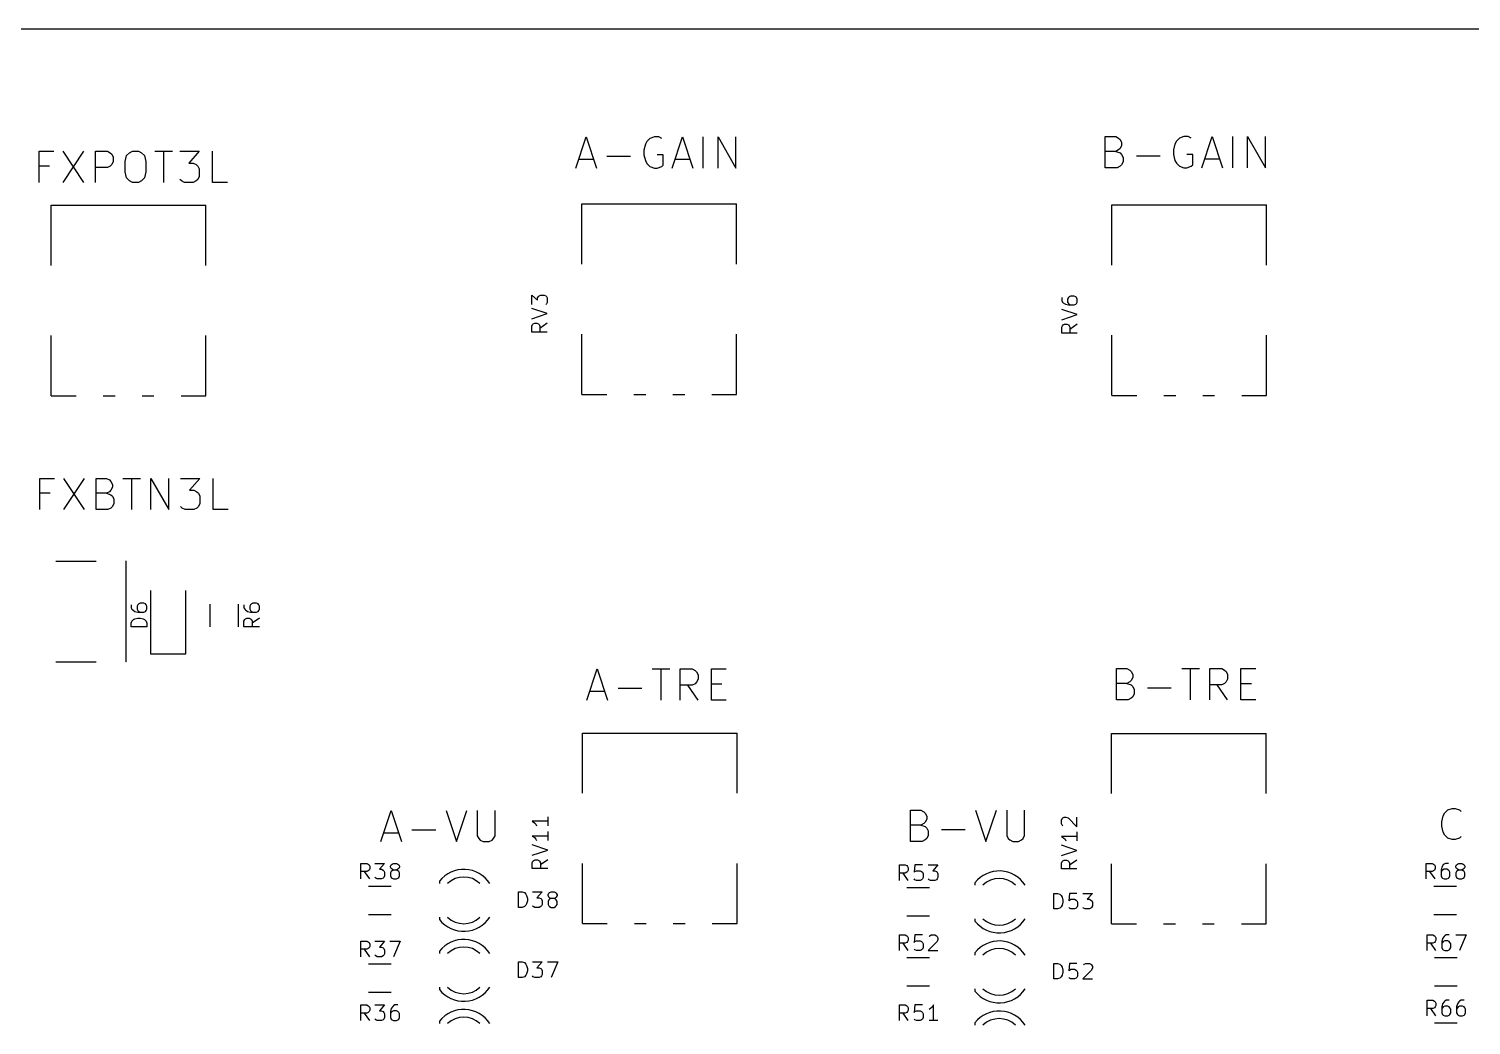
# Model space of a CAD drawing. Extents: x 119 to 479, y -311 to -46.
# Drawn here: x 208.5 to 301.1, y -115 to -51 of the extents above; entities that cross this region are included whole.
import ezdxf

# ---------------------------------------------------------------- set-up
doc = ezdxf.new("R2010")
doc.units = 0
doc.layers.add('BLACK', color=7, linetype='CONTINUOUS')

msp = doc.modelspace()

# ---------------------------------------------------------------- linework, layer by layer
at = {"layer": 'BLACK', "linetype": 'CONTINUOUS'}
for p, q in [((119, -51), (479, -51)), ((243.594, -59.9448), (244.261, -57.9448)), ((244.261, -57.9448), (244.928, -59.9448)), ((248.166, -58.2305), (248.07, -58.421)), ((248.356, -58.04), (248.166, -58.2305)), ((248.642, -57.9448), (248.356, -58.04)), ((248.928, -57.9448), (248.642, -57.9448)), ((249.118, -58.04), (248.928, -57.9448)), ((249.785, -59.9448), (250.451, -57.9448)), ((250.451, -57.9448), (251.118, -59.9448)), ((251.785, -59.9448), (251.785, -57.9448)), ((252.737, -59.9448), (252.737, -57.9448)), ((252.737, -57.9448), (253.88, -59.9448)), ((253.88, -59.9448), (253.88, -57.9448)), ((277.617, -59.9288), (277.617, -57.9288)), ((277.617, -57.9288), (278.284, -57.9288)), ((278.284, -57.9288), (278.474, -58.024)), ((278.474, -58.024), (278.57, -58.1192)), ((278.57, -58.1192), (278.665, -58.3097)), ((278.665, -58.3097), (278.665, -58.5002)), ((282.189, -58.2145), (282.093, -58.4049)), ((282.379, -58.024), (282.189, -58.2145)), ((282.665, -57.9288), (282.379, -58.024)), ((282.95, -57.9288), (282.665, -57.9288)), ((283.141, -58.024), (282.95, -57.9288)), ((283.808, -59.9288), (284.474, -57.9288)), ((284.474, -57.9288), (285.141, -59.9288)), ((285.808, -59.9288), (285.808, -57.9288)), ((286.76, -59.9288), (286.76, -57.9288)), ((286.76, -57.9288), (287.903, -59.9288)), ((287.903, -59.9288), (287.903, -57.9288)), ((209.115, -60.8648), (209.115, -58.8648)), ((209.115, -58.8648), (210.068, -58.8648)), ((210.639, -58.8648), (211.972, -60.8648)), ((211.972, -58.8648), (210.639, -60.8648)), ((212.734, -60.8648), (212.734, -58.8648)), ((212.734, -58.8648), (213.496, -58.8648)), ((213.496, -58.8648), (213.687, -58.96)), ((213.687, -58.96), (213.782, -59.0552)), ((213.782, -59.0552), (213.877, -59.2457)), ((213.877, -59.2457), (213.877, -59.5314)), ((214.639, -59.5314), (214.734, -59.1505)), ((214.734, -59.1505), (214.925, -58.96)), ((214.925, -58.96), (215.115, -58.8648)), ((215.115, -58.8648), (215.496, -58.8648)), ((215.496, -58.8648), (215.687, -58.96)), ((215.687, -58.96), (215.877, -59.1505)), ((215.877, -59.1505), (215.972, -59.5314)), ((216.544, -58.8648), (217.687, -58.8648)), ((217.115, -60.8648), (217.115, -58.8648)), ((218.163, -58.8648), (219.401, -58.8648)), ((219.401, -58.8648), (218.734, -59.6267)), ((220.258, -60.8648), (220.258, -58.8648)), ((245.594, -59.1829), (247.118, -59.1829)), ((248.07, -58.421), (247.975, -58.8019)), ((247.975, -58.8019), (247.975, -59.0876)), ((247.975, -59.0876), (248.07, -59.4686)), ((249.213, -59.0876), (248.832, -59.0876)), ((249.213, -59.7543), (249.213, -59.0876)), ((278.284, -58.8811), (277.617, -58.8811)), ((278.474, -58.7859), (278.284, -58.8811)), ((278.284, -58.8811), (278.57, -58.9764)), ((278.57, -58.6907), (278.474, -58.7859)), ((278.665, -58.5002), (278.57, -58.6907)), ((278.57, -58.9764), (278.665, -59.0716)), ((278.665, -59.0716), (278.76, -59.2621)), ((278.76, -59.2621), (278.76, -59.5478)), ((279.617, -59.1668), (281.141, -59.1668)), ((282.093, -58.4049), (281.998, -58.7859)), ((281.998, -58.7859), (281.998, -59.0716)), ((281.998, -59.0716), (282.093, -59.4526)), ((283.236, -59.0716), (282.855, -59.0716)), ((283.236, -59.7383), (283.236, -59.0716)), ((209.782, -59.8171), (209.115, -59.8171)), ((213.496, -59.9124), (212.734, -59.9124)), ((213.687, -59.8171), (213.496, -59.9124)), ((213.782, -59.7219), (213.687, -59.8171)), ((213.877, -59.5314), (213.782, -59.7219)), ((214.639, -60.1981), (214.639, -59.5314)), ((214.734, -60.579), (214.639, -60.1981)), ((215.972, -60.1981), (215.877, -60.579)), ((215.972, -59.5314), (215.972, -60.1981)), ((218.734, -59.6267), (219.02, -59.6267)), ((219.02, -59.6267), (219.21, -59.7219)), ((219.21, -59.7219), (219.306, -59.8171)), ((219.306, -59.8171), (219.401, -60.0076)), ((219.401, -60.0076), (219.401, -60.4838)), ((243.785, -59.3733), (244.737, -59.3733)), ((248.07, -59.4686), (248.166, -59.659)), ((248.166, -59.659), (248.356, -59.8495)), ((248.356, -59.8495), (248.642, -59.9448)), ((248.642, -59.9448), (248.832, -59.9448)), ((248.832, -59.9448), (249.118, -59.8495)), ((249.118, -59.8495), (249.213, -59.7543)), ((249.975, -59.3733), (250.928, -59.3733)), ((278.379, -59.9288), (277.617, -59.9288)), ((278.57, -59.8335), (278.379, -59.9288)), ((278.665, -59.7383), (278.57, -59.8335)), ((278.76, -59.5478), (278.665, -59.7383)), ((282.093, -59.4526), (282.189, -59.643)), ((282.189, -59.643), (282.379, -59.8335)), ((282.379, -59.8335), (282.665, -59.9288)), ((282.665, -59.9288), (282.855, -59.9288)), ((282.855, -59.9288), (283.141, -59.8335)), ((283.141, -59.8335), (283.236, -59.7383)), ((283.998, -59.3573), (284.95, -59.3573)), ((214.925, -60.7695), (214.734, -60.579)), ((215.115, -60.8648), (214.925, -60.7695)), ((215.496, -60.8648), (215.115, -60.8648)), ((215.687, -60.7695), (215.496, -60.8648)), ((215.877, -60.579), (215.687, -60.7695)), ((218.258, -60.7695), (218.163, -60.6743)), ((218.449, -60.8648), (218.258, -60.7695)), ((219.02, -60.8648), (218.449, -60.8648)), ((219.21, -60.7695), (219.02, -60.8648)), ((219.306, -60.6743), (219.21, -60.7695)), ((219.401, -60.4838), (219.306, -60.6743)), ((221.21, -60.8648), (220.258, -60.8648)), ((209.89, -66.205), (209.89, -62.34)), ((209.89, -62.34), (219.83, -62.34)), ((219.83, -66.205), (219.83, -62.34)), ((243.99, -62.25), (253.93, -62.25)), ((243.99, -66.115), (243.99, -62.25)), ((253.93, -66.115), (253.93, -62.25)), ((278.04, -66.185), (278.04, -62.32)), ((278.04, -62.32), (287.98, -62.32)), ((287.98, -66.185), (287.98, -62.32)), ((240.762, -68.7248), (240.762, -68.1057)), ((240.762, -68.1057), (241.143, -68.439)), ((241.143, -68.2962), (241.191, -68.201)), ((241.143, -68.439), (241.143, -68.2962)), ((241.191, -68.201), (241.239, -68.1533)), ((241.239, -68.1533), (241.334, -68.1057)), ((241.334, -68.1057), (241.572, -68.1057)), ((241.572, -68.1057), (241.667, -68.1533)), ((241.667, -68.1533), (241.715, -68.201)), ((241.715, -68.201), (241.762, -68.2962)), ((241.762, -68.2962), (241.762, -68.5819)), ((274.812, -68.271), (274.812, -68.4614)), ((274.812, -68.4614), (274.86, -68.5567)), ((274.86, -68.5567), (274.908, -68.6043)), ((275.241, -68.271), (275.193, -68.3662)), ((275.193, -68.3662), (275.193, -68.5567)), ((275.193, -68.5567), (275.241, -68.6519)), ((275.289, -68.2233), (275.241, -68.271)), ((275.384, -68.1757), (275.289, -68.2233)), ((275.622, -68.1757), (275.384, -68.1757)), ((275.717, -68.2233), (275.622, -68.1757)), ((275.765, -68.271), (275.717, -68.2233)), ((275.812, -68.3662), (275.765, -68.271)), ((275.765, -68.6519), (275.812, -68.5567)), ((275.812, -68.5567), (275.812, -68.3662)), ((241.762, -69.2962), (240.762, -68.9629)), ((240.762, -69.6295), (241.762, -69.2962)), ((241.715, -68.6771), (241.667, -68.7248)), ((241.762, -68.5819), (241.715, -68.6771)), ((275.812, -69.3662), (274.812, -69.0329)), ((274.812, -69.6995), (275.812, -69.3662)), ((274.908, -68.6043), (275.05, -68.6995)), ((275.05, -68.6995), (275.241, -68.7471)), ((275.241, -68.6519), (275.289, -68.6995)), ((275.241, -68.7471), (275.622, -68.7471)), ((275.289, -68.6995), (275.384, -68.7471)), ((275.622, -68.7471), (275.717, -68.6995)), ((275.717, -68.6995), (275.765, -68.6519)), ((240.762, -70.1057), (240.81, -70.0105)), ((240.762, -70.4867), (240.762, -70.1057)), ((240.81, -70.0105), (240.858, -69.9629)), ((240.858, -69.9629), (240.953, -69.9152)), ((240.953, -69.9152), (241.096, -69.9152)), ((241.096, -69.9152), (241.191, -69.9629)), ((241.191, -69.9629), (241.239, -70.0105)), ((241.239, -70.0105), (241.286, -70.1057)), ((241.762, -69.9152), (241.286, -70.2486)), ((241.286, -70.1057), (241.286, -70.4867)), ((274.812, -70.1757), (274.86, -70.0805)), ((274.812, -70.5567), (274.812, -70.1757)), ((274.86, -70.0805), (274.908, -70.0329)), ((274.908, -70.0329), (275.003, -69.9852)), ((275.003, -69.9852), (275.146, -69.9852)), ((275.146, -69.9852), (275.241, -70.0329)), ((275.241, -70.0329), (275.289, -70.0805)), ((275.289, -70.0805), (275.336, -70.1757)), ((275.812, -69.9852), (275.336, -70.3186)), ((275.336, -70.1757), (275.336, -70.5567)), ((209.89, -74.58), (209.89, -70.715)), ((219.83, -74.58), (219.83, -70.715)), ((241.762, -70.4867), (240.762, -70.4867)), ((243.99, -74.49), (243.99, -70.625)), ((253.93, -74.49), (253.93, -70.625)), ((275.812, -70.5567), (274.812, -70.5567)), ((278.04, -74.56), (278.04, -70.695)), ((287.98, -74.56), (287.98, -70.695)), ((209.89, -74.58), (211.489, -74.58)), ((213.231, -74.58), (213.99, -74.58)), ((215.731, -74.58), (216.49, -74.58)), ((218.23, -74.58), (219.83, -74.58)), ((243.99, -74.49), (245.589, -74.49)), ((247.331, -74.49), (248.09, -74.49)), ((249.831, -74.49), (250.59, -74.49)), ((252.33, -74.49), (253.93, -74.49)), ((278.04, -74.56), (279.639, -74.56)), ((281.381, -74.56), (282.14, -74.56)), ((283.881, -74.56), (284.64, -74.56)), ((286.38, -74.56), (287.98, -74.56)), ((209.155, -81.8948), (209.155, -79.8948)), ((209.155, -79.8948), (210.108, -79.8948)), ((210.679, -79.8948), (212.012, -81.8948)), ((212.012, -79.8948), (210.679, -81.8948)), ((212.774, -81.8948), (212.774, -79.8948)), ((212.774, -79.8948), (213.441, -79.8948)), ((213.441, -79.8948), (213.631, -79.99)), ((213.631, -79.99), (213.727, -80.0852)), ((213.727, -80.0852), (213.822, -80.2757)), ((213.822, -80.4662), (213.727, -80.6567)), ((213.822, -80.2757), (213.822, -80.4662)), ((214.489, -79.8948), (215.631, -79.8948)), ((215.06, -81.8948), (215.06, -79.8948)), ((216.298, -81.8948), (216.298, -79.8948)), ((216.298, -79.8948), (217.441, -81.8948)), ((217.441, -81.8948), (217.441, -79.8948)), ((218.203, -79.8948), (219.441, -79.8948)), ((219.441, -79.8948), (218.774, -80.6567)), ((220.298, -81.8948), (220.298, -79.8948)), ((209.822, -80.8471), (209.155, -80.8471)), ((213.441, -80.8471), (212.774, -80.8471)), ((213.631, -80.7519), (213.441, -80.8471)), ((213.441, -80.8471), (213.727, -80.9424)), ((213.727, -80.6567), (213.631, -80.7519)), ((213.727, -80.9424), (213.822, -81.0376)), ((213.822, -81.0376), (213.917, -81.2281)), ((213.917, -81.5138), (213.822, -81.7043)), ((213.917, -81.2281), (213.917, -81.5138)), ((218.774, -80.6567), (219.06, -80.6567)), ((219.06, -80.6567), (219.25, -80.7519)), ((219.25, -80.7519), (219.346, -80.8471)), ((219.346, -80.8471), (219.441, -81.0376)), ((219.441, -81.5138), (219.346, -81.7043)), ((219.441, -81.0376), (219.441, -81.5138)), ((213.536, -81.8948), (212.774, -81.8948)), ((213.727, -81.7995), (213.536, -81.8948)), ((213.822, -81.7043), (213.727, -81.7995)), ((218.298, -81.7995), (218.203, -81.7043)), ((218.489, -81.8948), (218.298, -81.7995)), ((219.06, -81.8948), (218.489, -81.8948)), ((219.25, -81.7995), (219.06, -81.8948)), ((219.346, -81.7043), (219.25, -81.7995)), ((221.25, -81.8948), (220.298, -81.8948)), ((210.18, -85.22), (212.78, -85.22)), ((214.71, -85.22), (214.68, -85.22)), ((214.71, -91.68), (214.71, -85.22)), ((216.265, -87.1), (216.265, -91.16)), ((218.535, -91.16), (218.535, -87.1)), ((215.032, -88.0095), (215.032, -88.2)), ((215.461, -88.0095), (215.413, -88.1048)), ((215.509, -87.9619), (215.461, -88.0095)), ((215.604, -87.9143), (215.509, -87.9619)), ((215.842, -87.9143), (215.604, -87.9143)), ((215.937, -87.9619), (215.842, -87.9143)), ((215.985, -88.0095), (215.937, -87.9619)), ((216.032, -88.1048), (215.985, -88.0095)), ((220.09, -87.9729), (220.09, -89.4271)), ((221.91, -87.9729), (221.91, -89.4271)), ((222.272, -88.0095), (222.272, -88.2)), ((222.701, -88.0095), (222.653, -88.1048)), ((222.749, -87.9619), (222.701, -88.0095)), ((222.844, -87.9143), (222.749, -87.9619)), ((223.082, -87.9143), (222.844, -87.9143)), ((223.177, -87.9619), (223.082, -87.9143)), ((223.225, -88.0095), (223.177, -87.9619)), ((223.272, -88.1048), (223.225, -88.0095)), ((215.032, -88.2), (215.08, -88.2952)), ((215.08, -88.2952), (215.128, -88.3429)), ((215.08, -89.0571), (215.175, -88.9619)), ((215.128, -88.3429), (215.27, -88.4381)), ((215.175, -88.9619), (215.27, -88.9143)), ((215.27, -88.4381), (215.461, -88.4857)), ((215.27, -88.9143), (215.461, -88.8667)), ((215.413, -88.1048), (215.413, -88.2952)), ((215.413, -88.2952), (215.461, -88.3905)), ((215.461, -88.3905), (215.509, -88.4381)), ((215.461, -88.4857), (215.842, -88.4857)), ((215.461, -88.8667), (215.604, -88.8667)), ((215.509, -88.4381), (215.604, -88.4857)), ((215.604, -88.8667), (215.794, -88.9143)), ((215.794, -88.9143), (215.89, -88.9619)), ((215.842, -88.4857), (215.937, -88.4381)), ((215.89, -88.9619), (215.985, -89.0571)), ((215.937, -88.4381), (215.985, -88.3905)), ((215.985, -88.3905), (216.032, -88.2952)), ((216.032, -88.2952), (216.032, -88.1048)), ((222.272, -88.2), (222.32, -88.2952)), ((222.272, -89.0571), (222.32, -88.9619)), ((222.32, -88.2952), (222.368, -88.3429)), ((222.32, -88.9619), (222.368, -88.9143)), ((222.368, -88.3429), (222.51, -88.4381)), ((222.368, -88.9143), (222.463, -88.8667)), ((222.463, -88.8667), (222.606, -88.8667)), ((222.51, -88.4381), (222.701, -88.4857)), ((222.606, -88.8667), (222.701, -88.9143)), ((222.653, -88.1048), (222.653, -88.2952)), ((222.653, -88.2952), (222.701, -88.3905)), ((222.701, -88.3905), (222.749, -88.4381)), ((222.701, -88.4857), (223.082, -88.4857)), ((222.701, -88.9143), (222.749, -88.9619)), ((222.749, -88.4381), (222.844, -88.4857)), ((222.749, -88.9619), (222.796, -89.0571)), ((223.272, -88.8667), (222.796, -89.2)), ((223.082, -88.4857), (223.177, -88.4381)), ((223.177, -88.4381), (223.225, -88.3905)), ((223.225, -88.3905), (223.272, -88.2952)), ((223.272, -88.2952), (223.272, -88.1048)), ((215.032, -89.2), (215.08, -89.0571)), ((215.032, -89.4381), (215.032, -89.2)), ((216.032, -89.4381), (215.032, -89.4381)), ((215.985, -89.0571), (216.032, -89.2)), ((216.032, -89.2), (216.032, -89.4381)), ((222.272, -89.4381), (222.272, -89.0571)), ((223.272, -89.4381), (222.272, -89.4381)), ((222.796, -89.0571), (222.796, -89.4381)), ((210.18, -91.68), (212.78, -91.68)), ((214.71, -91.68), (214.68, -91.68)), ((216.265, -91.16), (218.535, -91.16)), ((244.309, -94.1348), (244.975, -92.1348)), ((244.975, -92.1348), (245.642, -94.1348)), ((248.499, -92.1348), (249.642, -92.1348)), ((249.07, -94.1348), (249.07, -92.1348)), ((250.309, -94.1348), (250.309, -92.1348)), ((250.309, -92.1348), (251.07, -92.1348)), ((251.07, -92.1348), (251.261, -92.23)), ((251.261, -92.23), (251.356, -92.3252)), ((251.356, -92.3252), (251.451, -92.5157)), ((251.451, -92.5157), (251.451, -92.8014)), ((252.309, -94.1348), (252.309, -92.1348)), ((252.309, -92.1348), (253.261, -92.1348)), ((278.331, -94.1188), (278.331, -92.1188)), ((278.331, -92.1188), (278.998, -92.1188)), ((278.998, -92.1188), (279.189, -92.214)), ((279.189, -92.214), (279.284, -92.3092)), ((279.284, -92.3092), (279.379, -92.4997)), ((279.379, -92.4997), (279.379, -92.6902)), ((282.522, -92.1188), (283.665, -92.1188)), ((283.093, -94.1188), (283.093, -92.1188)), ((284.331, -94.1188), (284.331, -92.1188)), ((284.331, -92.1188), (285.093, -92.1188)), ((285.093, -92.1188), (285.284, -92.214)), ((285.284, -92.214), (285.379, -92.3092)), ((285.379, -92.3092), (285.474, -92.4997)), ((285.474, -92.4997), (285.474, -92.7854)), ((286.331, -94.1188), (286.331, -92.1188)), ((286.331, -92.1188), (287.284, -92.1188)), ((244.499, -93.5633), (245.451, -93.5633)), ((246.309, -93.3729), (247.832, -93.3729)), ((251.07, -93.1824), (250.309, -93.1824)), ((251.451, -94.1348), (250.785, -93.1824)), ((251.261, -93.0871), (251.07, -93.1824)), ((251.356, -92.9919), (251.261, -93.0871)), ((251.451, -92.8014), (251.356, -92.9919)), ((252.309, -93.0871), (252.975, -93.0871)), ((278.998, -93.0711), (278.331, -93.0711)), ((279.189, -92.9759), (278.998, -93.0711)), ((278.998, -93.0711), (279.284, -93.1664)), ((279.284, -92.8807), (279.189, -92.9759)), ((279.379, -92.6902), (279.284, -92.8807)), ((279.284, -93.1664), (279.379, -93.2616)), ((279.379, -93.2616), (279.474, -93.4521)), ((279.474, -93.4521), (279.474, -93.7378)), ((280.331, -93.3568), (281.855, -93.3568)), ((285.093, -93.1664), (284.331, -93.1664)), ((285.474, -94.1188), (284.808, -93.1664)), ((285.284, -93.0711), (285.093, -93.1664)), ((285.379, -92.9759), (285.284, -93.0711)), ((285.474, -92.7854), (285.379, -92.9759)), ((286.331, -93.0711), (286.998, -93.0711)), ((253.261, -94.1348), (252.309, -94.1348)), ((279.093, -94.1188), (278.331, -94.1188)), ((279.284, -94.0235), (279.093, -94.1188)), ((279.379, -93.9283), (279.284, -94.0235)), ((279.474, -93.7378), (279.379, -93.9283)), ((287.284, -94.1188), (286.331, -94.1188)), ((244.02, -96.26), (253.96, -96.26)), ((244.02, -100.125), (244.02, -96.26)), ((253.96, -100.125), (253.96, -96.26)), ((278.02, -96.28), (287.96, -96.28)), ((278.02, -100.145), (278.02, -96.28)), ((287.96, -100.145), (287.96, -96.28)), ((231.07, -103.235), (231.737, -101.235)), ((231.737, -101.235), (232.404, -103.235)), ((235.261, -101.235), (235.928, -103.235)), ((235.928, -103.235), (236.594, -101.235)), ((237.261, -101.235), (237.261, -102.854)), ((238.404, -102.854), (238.404, -101.235)), ((241.792, -101.925), (240.792, -101.925)), ((240.792, -101.925), (240.935, -102.02)), ((241.792, -101.64), (241.792, -102.211)), ((265.093, -103.219), (265.093, -101.219)), ((265.093, -101.219), (265.76, -101.219)), ((265.76, -101.219), (265.95, -101.314)), ((265.95, -101.314), (266.046, -101.409)), ((266.046, -101.409), (266.141, -101.6)), ((266.141, -101.79), (266.046, -101.981)), ((266.141, -101.6), (266.141, -101.79)), ((269.284, -101.219), (269.95, -103.219)), ((269.95, -103.219), (270.617, -101.219)), ((271.284, -101.219), (271.284, -102.838)), ((272.427, -102.838), (272.427, -101.219)), ((274.792, -101.85), (274.84, -101.755)), ((274.792, -102.088), (274.792, -101.85)), ((274.84, -101.755), (274.888, -101.707)), ((274.888, -101.707), (274.983, -101.66)), ((274.983, -101.66), (275.078, -101.66)), ((275.078, -101.66), (275.221, -101.707)), ((275.221, -101.707), (275.792, -102.279)), ((275.792, -102.279), (275.792, -101.66)), ((299.238, -101.962), (299.333, -101.581)), ((299.333, -101.581), (299.429, -101.39)), ((299.429, -101.39), (299.619, -101.2)), ((299.619, -101.2), (299.905, -101.105)), ((299.905, -101.105), (300.095, -101.105)), ((300.095, -101.105), (300.381, -101.2)), ((300.381, -101.2), (300.476, -101.295)), ((231.261, -102.663), (232.213, -102.663)), ((233.07, -102.473), (234.594, -102.473)), ((237.261, -102.854), (237.356, -103.044)), ((238.309, -103.044), (238.404, -102.854)), ((240.935, -102.02), (241.03, -102.116)), ((241.03, -102.116), (241.078, -102.211)), ((241.792, -102.592), (241.792, -103.163)), ((265.76, -102.171), (265.093, -102.171)), ((265.95, -102.076), (265.76, -102.171)), ((265.76, -102.171), (266.046, -102.266)), ((266.046, -101.981), (265.95, -102.076)), ((266.046, -102.266), (266.141, -102.362)), ((266.141, -102.362), (266.236, -102.552)), ((266.236, -102.838), (266.141, -103.028)), ((266.236, -102.552), (266.236, -102.838)), ((267.093, -102.457), (268.617, -102.457)), ((271.284, -102.838), (271.379, -103.028)), ((272.331, -103.028), (272.427, -102.838)), ((274.84, -102.183), (274.792, -102.088)), ((274.888, -102.231), (274.84, -102.183)), ((275.792, -102.612), (275.792, -103.183)), ((299.238, -102.248), (299.238, -101.962)), ((299.333, -102.629), (299.238, -102.248)), ((299.429, -102.819), (299.333, -102.629)), ((299.619, -103.01), (299.429, -102.819)), ((237.356, -103.044), (237.451, -103.14)), ((237.451, -103.14), (237.642, -103.235)), ((237.642, -103.235), (238.023, -103.235)), ((238.023, -103.235), (238.213, -103.14)), ((238.213, -103.14), (238.309, -103.044)), ((241.792, -102.878), (240.792, -102.878)), ((240.792, -102.878), (240.935, -102.973)), ((241.792, -103.782), (240.792, -103.449)), ((240.792, -104.116), (241.792, -103.782)), ((240.935, -102.973), (241.03, -103.068)), ((241.03, -103.068), (241.078, -103.163)), ((265.855, -103.219), (265.093, -103.219)), ((266.046, -103.124), (265.855, -103.219)), ((266.141, -103.028), (266.046, -103.124)), ((271.379, -103.028), (271.474, -103.124)), ((271.474, -103.124), (271.665, -103.219)), ((271.665, -103.219), (272.046, -103.219)), ((272.046, -103.219), (272.236, -103.124)), ((272.236, -103.124), (272.331, -103.028)), ((275.792, -102.898), (274.792, -102.898)), ((274.792, -102.898), (274.935, -102.993)), ((275.792, -103.802), (274.792, -103.469)), ((274.935, -102.993), (275.03, -103.088)), ((275.03, -103.088), (275.078, -103.183)), ((299.905, -103.105), (299.619, -103.01)), ((300.095, -103.105), (299.905, -103.105)), ((300.381, -103.01), (300.095, -103.105)), ((300.476, -102.914), (300.381, -103.01)), ((229.786, -105.632), (229.786, -104.632)), ((229.786, -104.632), (230.167, -104.632)), ((230.167, -104.632), (230.262, -104.68)), ((230.262, -104.68), (230.31, -104.728)), ((230.69, -104.632), (231.31, -104.632)), ((231.31, -104.632), (230.976, -105.013)), ((231.738, -104.728), (231.786, -104.68)), ((231.786, -104.68), (231.881, -104.632)), ((231.881, -104.632), (232.071, -104.632)), ((232.071, -104.632), (232.167, -104.68)), ((232.167, -104.68), (232.214, -104.728)), ((240.792, -104.592), (240.84, -104.497)), ((240.792, -104.973), (240.792, -104.592)), ((240.84, -104.497), (240.888, -104.449)), ((240.888, -104.449), (240.983, -104.401)), ((240.983, -104.401), (241.126, -104.401)), ((241.126, -104.401), (241.221, -104.449)), ((241.221, -104.449), (241.269, -104.497)), ((241.269, -104.497), (241.316, -104.592)), ((241.792, -104.401), (241.316, -104.735)), ((241.316, -104.592), (241.316, -104.973)), ((244.02, -108.5), (244.02, -104.635)), ((253.96, -108.5), (253.96, -104.635)), ((274.792, -104.136), (275.792, -103.802)), ((274.792, -104.612), (274.84, -104.517)), ((274.792, -104.993), (274.792, -104.612)), ((274.84, -104.517), (274.888, -104.469)), ((274.888, -104.469), (274.983, -104.421)), ((274.983, -104.421), (275.126, -104.421)), ((275.126, -104.421), (275.221, -104.469)), ((275.221, -104.469), (275.269, -104.517)), ((275.269, -104.517), (275.316, -104.612)), ((275.792, -104.421), (275.316, -104.755)), ((275.316, -104.612), (275.316, -104.993)), ((278.02, -108.52), (278.02, -104.655)), ((287.96, -108.52), (287.96, -104.655)), ((298.236, -105.632), (298.236, -104.632)), ((298.236, -104.632), (298.617, -104.632)), ((298.617, -104.632), (298.712, -104.68)), ((298.712, -104.68), (298.76, -104.728)), ((299.379, -104.68), (299.331, -104.728)), ((299.474, -104.632), (299.379, -104.68)), ((299.664, -104.632), (299.474, -104.632)), ((300.188, -104.728), (300.236, -104.68)), ((300.236, -104.68), (300.331, -104.632)), ((300.331, -104.632), (300.521, -104.632)), ((300.521, -104.632), (300.617, -104.68)), ((300.617, -104.68), (300.664, -104.728)), ((230.167, -105.156), (229.786, -105.156)), ((230.357, -105.632), (230.024, -105.156)), ((230.262, -105.109), (230.167, -105.156)), ((230.31, -105.061), (230.262, -105.109)), ((230.31, -104.728), (230.357, -104.823)), ((230.357, -104.966), (230.31, -105.061)), ((230.357, -104.823), (230.357, -104.966)), ((230.738, -105.585), (230.69, -105.537)), ((230.833, -105.632), (230.738, -105.585)), ((231.119, -105.632), (230.833, -105.632)), ((230.976, -105.013), (231.119, -105.013)), ((231.119, -105.013), (231.214, -105.061)), ((231.214, -105.585), (231.119, -105.632)), ((231.214, -105.061), (231.262, -105.109)), ((231.262, -105.537), (231.214, -105.585)), ((231.262, -105.109), (231.31, -105.204)), ((231.31, -105.442), (231.262, -105.537)), ((231.31, -105.204), (231.31, -105.442)), ((231.69, -104.823), (231.738, -104.728)), ((231.69, -104.87), (231.69, -104.823)), ((231.738, -104.966), (231.69, -104.87)), ((231.738, -105.156), (231.69, -105.251)), ((231.69, -105.251), (231.69, -105.442)), ((231.69, -105.442), (231.738, -105.537)), ((231.786, -105.013), (231.738, -104.966)), ((231.786, -105.109), (231.738, -105.156)), ((231.738, -105.537), (231.786, -105.585)), ((231.881, -105.061), (231.786, -105.013)), ((231.881, -105.061), (231.786, -105.109)), ((231.786, -105.585), (231.881, -105.632)), ((232.071, -105.061), (231.881, -105.061)), ((231.881, -105.632), (232.071, -105.632)), ((232.167, -105.013), (232.071, -105.061)), ((232.167, -105.109), (232.071, -105.061)), ((232.071, -105.632), (232.167, -105.585)), ((232.214, -104.966), (232.167, -105.013)), ((232.214, -105.156), (232.167, -105.109)), ((232.167, -105.585), (232.214, -105.537)), ((232.214, -104.728), (232.262, -104.823)), ((232.262, -104.87), (232.214, -104.966)), ((232.262, -105.251), (232.214, -105.156)), ((232.214, -105.537), (232.262, -105.442)), ((232.262, -104.823), (232.262, -104.87)), ((232.262, -105.442), (232.262, -105.251)), ((241.792, -104.973), (240.792, -104.973)), ((264.386, -105.732), (264.386, -104.732)), ((264.386, -104.732), (264.767, -104.732)), ((264.767, -105.256), (264.386, -105.256)), ((264.957, -105.732), (264.624, -105.256)), ((264.767, -104.732), (264.862, -104.78)), ((264.862, -105.209), (264.767, -105.256)), ((264.862, -104.78), (264.91, -104.828)), ((264.91, -105.161), (264.862, -105.209)), ((264.91, -104.828), (264.957, -104.923)), ((264.957, -105.066), (264.91, -105.161)), ((264.957, -104.923), (264.957, -105.066)), ((265.386, -104.732), (265.338, -105.209)), ((265.338, -105.209), (265.386, -105.161)), ((265.386, -105.685), (265.338, -105.637)), ((265.862, -104.732), (265.386, -104.732)), ((265.386, -105.161), (265.481, -105.113)), ((265.481, -105.113), (265.719, -105.113)), ((265.719, -105.113), (265.814, -105.161)), ((265.814, -105.161), (265.862, -105.209)), ((265.862, -105.637), (265.814, -105.685)), ((265.862, -105.209), (265.91, -105.304)), ((265.91, -105.542), (265.862, -105.637)), ((265.91, -105.304), (265.91, -105.542)), ((266.243, -104.732), (266.862, -104.732)), ((266.29, -105.685), (266.243, -105.637)), ((266.862, -104.732), (266.529, -105.113)), ((266.529, -105.113), (266.671, -105.113)), ((266.671, -105.113), (266.767, -105.161)), ((266.767, -105.161), (266.814, -105.209)), ((266.814, -105.637), (266.767, -105.685)), ((266.814, -105.209), (266.862, -105.304)), ((266.862, -105.542), (266.814, -105.637)), ((266.862, -105.304), (266.862, -105.542)), ((275.792, -104.993), (274.792, -104.993)), ((298.617, -105.156), (298.236, -105.156)), ((298.807, -105.632), (298.474, -105.156)), ((298.712, -105.109), (298.617, -105.156)), ((298.76, -105.061), (298.712, -105.109)), ((298.76, -104.728), (298.807, -104.823)), ((298.807, -104.966), (298.76, -105.061)), ((298.807, -104.823), (298.807, -104.966)), ((299.236, -104.87), (299.188, -105.061)), ((299.188, -105.061), (299.188, -105.442)), ((299.236, -105.109), (299.188, -105.204)), ((299.188, -105.442), (299.236, -105.537)), ((299.331, -104.728), (299.236, -104.87)), ((299.283, -105.061), (299.236, -105.109)), ((299.236, -105.537), (299.283, -105.585)), ((299.379, -105.013), (299.283, -105.061)), ((299.283, -105.585), (299.379, -105.632)), ((299.569, -105.013), (299.379, -105.013)), ((299.379, -105.632), (299.569, -105.632)), ((299.664, -105.061), (299.569, -105.013)), ((299.569, -105.632), (299.664, -105.585)), ((299.712, -105.109), (299.664, -105.061)), ((299.664, -105.585), (299.712, -105.537)), ((299.76, -105.204), (299.712, -105.109)), ((299.712, -105.537), (299.76, -105.442)), ((299.76, -105.442), (299.76, -105.204)), ((300.14, -104.823), (300.188, -104.728)), ((300.14, -104.87), (300.14, -104.823)), ((300.188, -104.966), (300.14, -104.87)), ((300.188, -105.156), (300.14, -105.251)), ((300.14, -105.251), (300.14, -105.442)), ((300.14, -105.442), (300.188, -105.537)), ((300.236, -105.013), (300.188, -104.966)), ((300.236, -105.109), (300.188, -105.156)), ((300.188, -105.537), (300.236, -105.585)), ((300.331, -105.061), (300.236, -105.013)), ((300.331, -105.061), (300.236, -105.109)), ((300.236, -105.585), (300.331, -105.632)), ((300.521, -105.061), (300.331, -105.061)), ((300.331, -105.632), (300.521, -105.632)), ((300.617, -105.013), (300.521, -105.061)), ((300.617, -105.109), (300.521, -105.061)), ((300.521, -105.632), (300.617, -105.585)), ((300.664, -104.966), (300.617, -105.013)), ((300.664, -105.156), (300.617, -105.109)), ((300.617, -105.585), (300.664, -105.537)), ((300.664, -104.728), (300.712, -104.823)), ((300.712, -104.87), (300.664, -104.966)), ((300.712, -105.251), (300.664, -105.156)), ((300.664, -105.537), (300.712, -105.442)), ((300.712, -104.823), (300.712, -104.87)), ((300.712, -105.442), (300.712, -105.251)), ((230.273, -106.09), (231.727, -106.09)), ((234.835, -105.774), (234.835, -105.93)), ((239.911, -107.462), (239.911, -106.462)), ((239.911, -106.462), (240.149, -106.462)), ((240.149, -106.462), (240.292, -106.51)), ((240.292, -106.51), (240.387, -106.605)), ((240.815, -106.462), (241.435, -106.462)), ((241.435, -106.462), (241.101, -106.843)), ((241.815, -106.653), (241.863, -106.558)), ((241.863, -106.558), (241.911, -106.51)), ((241.911, -106.51), (242.006, -106.462)), ((242.006, -106.462), (242.196, -106.462)), ((242.196, -106.462), (242.292, -106.51)), ((242.292, -106.51), (242.339, -106.558)), ((242.339, -106.558), (242.387, -106.653)), ((264.873, -106.19), (266.327, -106.19)), ((265.481, -105.732), (265.386, -105.685)), ((265.719, -105.732), (265.481, -105.732)), ((265.814, -105.685), (265.719, -105.732)), ((266.386, -105.732), (266.29, -105.685)), ((266.671, -105.732), (266.386, -105.732)), ((266.767, -105.685), (266.671, -105.732)), ((269.235, -105.874), (269.235, -106.03)), ((274.311, -107.562), (274.311, -106.562)), ((274.311, -106.562), (274.549, -106.562)), ((274.549, -106.562), (274.692, -106.61)), ((275.311, -106.562), (275.263, -107.039)), ((275.787, -106.562), (275.311, -106.562)), ((276.168, -106.562), (276.787, -106.562)), ((276.787, -106.562), (276.454, -106.943)), ((298.723, -106.09), (300.177, -106.09)), ((240.149, -107.462), (239.911, -107.462)), ((240.292, -107.415), (240.149, -107.462)), ((240.387, -107.32), (240.292, -107.415)), ((240.387, -106.605), (240.435, -106.7)), ((240.435, -107.224), (240.387, -107.32)), ((240.435, -106.7), (240.482, -106.891)), ((240.482, -107.034), (240.435, -107.224)), ((240.482, -106.891), (240.482, -107.034)), ((240.863, -107.415), (240.815, -107.367)), ((240.958, -107.462), (240.863, -107.415)), ((241.244, -107.462), (240.958, -107.462)), ((241.101, -106.843), (241.244, -106.843)), ((241.244, -106.843), (241.339, -106.891)), ((241.339, -107.415), (241.244, -107.462)), ((241.339, -106.891), (241.387, -106.939)), ((241.387, -107.367), (241.339, -107.415)), ((241.387, -106.939), (241.435, -107.034)), ((241.435, -107.272), (241.387, -107.367)), ((241.435, -107.034), (241.435, -107.272)), ((241.815, -106.7), (241.815, -106.653)), ((241.863, -106.796), (241.815, -106.7)), ((241.863, -106.986), (241.815, -107.081)), ((241.815, -107.081), (241.815, -107.272)), ((241.815, -107.272), (241.863, -107.367)), ((241.911, -106.843), (241.863, -106.796)), ((241.911, -106.939), (241.863, -106.986)), ((241.863, -107.367), (241.911, -107.415)), ((242.006, -106.891), (241.911, -106.843)), ((242.006, -106.891), (241.911, -106.939)), ((241.911, -107.415), (242.006, -107.462)), ((242.196, -106.891), (242.006, -106.891)), ((242.006, -107.462), (242.196, -107.462)), ((242.292, -106.843), (242.196, -106.891)), ((242.292, -106.939), (242.196, -106.891)), ((242.196, -107.462), (242.292, -107.415)), ((242.339, -106.796), (242.292, -106.843)), ((242.339, -106.986), (242.292, -106.939)), ((242.292, -107.415), (242.339, -107.367)), ((242.387, -106.7), (242.339, -106.796)), ((242.387, -107.081), (242.339, -106.986)), ((242.339, -107.367), (242.387, -107.272)), ((242.387, -106.653), (242.387, -106.7)), ((242.387, -107.272), (242.387, -107.081)), ((274.692, -106.61), (274.787, -106.705)), ((274.787, -107.42), (274.692, -107.515)), ((274.787, -106.705), (274.835, -106.8)), ((274.835, -107.324), (274.787, -107.42)), ((274.835, -106.8), (274.882, -106.991)), ((274.882, -107.134), (274.835, -107.324)), ((274.882, -106.991), (274.882, -107.134)), ((275.263, -107.039), (275.311, -106.991)), ((275.311, -107.515), (275.263, -107.467)), ((275.311, -106.991), (275.406, -106.943)), ((275.406, -106.943), (275.644, -106.943)), ((275.644, -106.943), (275.739, -106.991)), ((275.739, -106.991), (275.787, -107.039)), ((275.787, -107.467), (275.739, -107.515)), ((275.787, -107.039), (275.835, -107.134)), ((275.835, -107.372), (275.787, -107.467)), ((275.835, -107.134), (275.835, -107.372)), ((276.215, -107.515), (276.168, -107.467)), ((276.454, -106.943), (276.596, -106.943)), ((276.596, -106.943), (276.692, -106.991)), ((276.692, -106.991), (276.739, -107.039)), ((276.739, -107.467), (276.692, -107.515)), ((276.739, -107.039), (276.787, -107.134)), ((276.787, -107.372), (276.739, -107.467)), ((276.787, -107.134), (276.787, -107.372)), ((230.273, -107.91), (231.727, -107.91)), ((234.835, -108.09), (234.835, -108.246)), ((264.873, -108.01), (266.327, -108.01)), ((269.235, -108.19), (269.235, -108.346)), ((274.549, -107.562), (274.311, -107.562)), ((274.692, -107.515), (274.549, -107.562)), ((275.406, -107.562), (275.311, -107.515)), ((275.644, -107.562), (275.406, -107.562)), ((275.739, -107.515), (275.644, -107.562)), ((276.311, -107.562), (276.215, -107.515)), ((276.596, -107.562), (276.311, -107.562)), ((276.692, -107.515), (276.596, -107.562)), ((298.723, -107.91), (300.177, -107.91)), ((244.02, -108.5), (245.619, -108.5)), ((247.361, -108.5), (248.12, -108.5)), ((249.861, -108.5), (250.62, -108.5)), ((252.36, -108.5), (253.96, -108.5)), ((264.386, -110.232), (264.386, -109.232)), ((264.386, -109.232), (264.767, -109.232)), ((264.767, -109.232), (264.862, -109.28)), ((264.862, -109.28), (264.91, -109.328)), ((264.91, -109.328), (264.957, -109.423)), ((265.386, -109.232), (265.338, -109.709)), ((265.862, -109.232), (265.386, -109.232)), ((266.29, -109.328), (266.338, -109.28)), ((266.338, -109.28), (266.433, -109.232)), ((266.433, -109.232), (266.671, -109.232)), ((266.671, -109.232), (266.767, -109.28)), ((266.767, -109.28), (266.814, -109.328)), ((266.814, -109.328), (266.862, -109.423)), ((278.02, -108.52), (279.619, -108.52)), ((281.361, -108.52), (282.12, -108.52)), ((283.861, -108.52), (284.62, -108.52)), ((286.36, -108.52), (287.96, -108.52)), ((298.286, -110.232), (298.286, -109.232)), ((298.286, -109.232), (298.667, -109.232)), ((298.667, -109.232), (298.762, -109.28)), ((298.762, -109.28), (298.81, -109.328)), ((298.81, -109.328), (298.857, -109.423)), ((299.381, -109.328), (299.286, -109.47)), ((299.429, -109.28), (299.381, -109.328)), ((299.524, -109.232), (299.429, -109.28)), ((299.714, -109.232), (299.524, -109.232)), ((300.143, -109.232), (300.81, -109.232)), ((300.81, -109.232), (300.381, -110.232)), ((229.786, -110.632), (229.786, -109.632)), ((229.786, -109.632), (230.167, -109.632)), ((230.167, -110.156), (229.786, -110.156)), ((230.357, -110.632), (230.024, -110.156)), ((230.167, -109.632), (230.262, -109.68)), ((230.262, -110.109), (230.167, -110.156)), ((230.262, -109.68), (230.31, -109.728)), ((230.31, -110.061), (230.262, -110.109)), ((230.31, -109.728), (230.357, -109.823)), ((230.357, -109.966), (230.31, -110.061)), ((230.357, -109.823), (230.357, -109.966)), ((230.69, -109.632), (231.31, -109.632)), ((231.31, -109.632), (230.976, -110.013)), ((230.976, -110.013), (231.119, -110.013)), ((231.119, -110.013), (231.214, -110.061)), ((231.214, -110.061), (231.262, -110.109)), ((231.262, -110.109), (231.31, -110.204)), ((231.31, -110.204), (231.31, -110.442)), ((231.643, -109.632), (232.31, -109.632)), ((232.31, -109.632), (231.881, -110.632)), ((234.835, -110.274), (234.835, -110.43)), ((264.767, -109.756), (264.386, -109.756)), ((264.957, -110.232), (264.624, -109.756)), ((264.862, -109.709), (264.767, -109.756)), ((264.91, -109.661), (264.862, -109.709)), ((264.957, -109.566), (264.91, -109.661)), ((264.957, -109.423), (264.957, -109.566)), ((265.338, -109.709), (265.386, -109.661)), ((265.386, -110.185), (265.338, -110.137)), ((265.386, -109.661), (265.481, -109.613)), ((265.481, -110.232), (265.386, -110.185)), ((265.481, -109.613), (265.719, -109.613)), ((265.719, -110.232), (265.481, -110.232)), ((265.719, -109.613), (265.814, -109.661)), ((265.814, -110.185), (265.719, -110.232)), ((265.814, -109.661), (265.862, -109.709)), ((265.862, -110.137), (265.814, -110.185)), ((265.862, -109.709), (265.91, -109.804)), ((265.91, -110.042), (265.862, -110.137)), ((265.91, -109.804), (265.91, -110.042)), ((266.814, -109.661), (266.243, -110.232)), ((266.243, -110.232), (266.862, -110.232)), ((266.862, -109.518), (266.814, -109.661)), ((266.862, -109.423), (266.862, -109.518)), ((298.667, -109.756), (298.286, -109.756)), ((298.857, -110.232), (298.524, -109.756)), ((298.762, -109.709), (298.667, -109.756)), ((298.81, -109.661), (298.762, -109.709)), ((298.857, -109.566), (298.81, -109.661)), ((298.857, -109.423), (298.857, -109.566)), ((299.286, -109.47), (299.238, -109.661)), ((299.238, -109.661), (299.238, -110.042)), ((299.286, -109.709), (299.238, -109.804)), ((299.238, -110.042), (299.286, -110.137)), ((299.333, -109.661), (299.286, -109.709)), ((299.286, -110.137), (299.333, -110.185)), ((299.429, -109.613), (299.333, -109.661)), ((299.333, -110.185), (299.429, -110.232)), ((299.619, -109.613), (299.429, -109.613)), ((299.429, -110.232), (299.619, -110.232)), ((299.714, -109.661), (299.619, -109.613)), ((299.619, -110.232), (299.714, -110.185)), ((299.762, -109.709), (299.714, -109.661)), ((299.714, -110.185), (299.762, -110.137)), ((299.81, -109.804), (299.762, -109.709)), ((299.762, -110.137), (299.81, -110.042)), ((299.81, -110.042), (299.81, -109.804)), ((230.273, -111.09), (231.727, -111.09)), ((230.738, -110.585), (230.69, -110.537)), ((230.833, -110.632), (230.738, -110.585)), ((231.119, -110.632), (230.833, -110.632)), ((231.214, -110.585), (231.119, -110.632)), ((231.262, -110.537), (231.214, -110.585)), ((231.31, -110.442), (231.262, -110.537)), ((239.911, -111.962), (239.911, -110.962)), ((239.911, -110.962), (240.149, -110.962)), ((240.149, -110.962), (240.292, -111.01)), ((240.292, -111.01), (240.387, -111.105)), ((240.387, -111.105), (240.435, -111.2)), ((240.435, -111.2), (240.482, -111.391)), ((240.815, -110.962), (241.435, -110.962)), ((241.435, -110.962), (241.101, -111.343)), ((241.768, -110.962), (242.435, -110.962)), ((242.435, -110.962), (242.006, -111.962)), ((264.873, -110.69), (266.327, -110.69)), ((269.235, -110.374), (269.235, -110.53)), ((274.311, -112.062), (274.311, -111.062)), ((274.311, -111.062), (274.549, -111.062)), ((274.549, -111.062), (274.692, -111.11)), ((274.692, -111.11), (274.787, -111.205)), ((275.311, -111.062), (275.263, -111.539)), ((275.787, -111.062), (275.311, -111.062)), ((276.215, -111.158), (276.263, -111.11)), ((276.263, -111.11), (276.358, -111.062)), ((276.358, -111.062), (276.596, -111.062)), ((276.596, -111.062), (276.692, -111.11)), ((276.692, -111.11), (276.739, -111.158)), ((276.739, -111.158), (276.787, -111.253)), ((298.773, -110.69), (300.227, -110.69)), ((240.149, -111.962), (239.911, -111.962)), ((240.292, -111.915), (240.149, -111.962)), ((240.387, -111.82), (240.292, -111.915)), ((240.435, -111.724), (240.387, -111.82)), ((240.482, -111.534), (240.435, -111.724)), ((240.482, -111.391), (240.482, -111.534)), ((240.863, -111.915), (240.815, -111.867)), ((240.958, -111.962), (240.863, -111.915)), ((241.244, -111.962), (240.958, -111.962)), ((241.101, -111.343), (241.244, -111.343)), ((241.244, -111.343), (241.339, -111.391)), ((241.339, -111.915), (241.244, -111.962)), ((241.339, -111.391), (241.387, -111.439)), ((241.387, -111.867), (241.339, -111.915)), ((241.387, -111.439), (241.435, -111.534)), ((241.435, -111.772), (241.387, -111.867)), ((241.435, -111.534), (241.435, -111.772)), ((274.549, -112.062), (274.311, -112.062)), ((274.692, -112.015), (274.549, -112.062)), ((274.787, -111.92), (274.692, -112.015)), ((274.787, -111.205), (274.835, -111.3)), ((274.835, -111.824), (274.787, -111.92)), ((274.835, -111.3), (274.882, -111.491)), ((274.882, -111.634), (274.835, -111.824)), ((274.882, -111.491), (274.882, -111.634)), ((275.263, -111.539), (275.311, -111.491)), ((275.311, -112.015), (275.263, -111.967)), ((275.311, -111.491), (275.406, -111.443)), ((275.406, -112.062), (275.311, -112.015)), ((275.406, -111.443), (275.644, -111.443)), ((275.644, -112.062), (275.406, -112.062)), ((275.644, -111.443), (275.739, -111.491)), ((275.739, -112.015), (275.644, -112.062)), ((275.739, -111.491), (275.787, -111.539)), ((275.787, -111.967), (275.739, -112.015)), ((275.787, -111.539), (275.835, -111.634)), ((275.835, -111.872), (275.787, -111.967)), ((275.835, -111.634), (275.835, -111.872)), ((276.739, -111.491), (276.168, -112.062)), ((276.168, -112.062), (276.787, -112.062)), ((276.787, -111.348), (276.739, -111.491)), ((276.787, -111.253), (276.787, -111.348)), ((230.273, -112.91), (231.727, -112.91)), ((234.835, -112.59), (234.835, -112.746)), ((264.873, -112.51), (266.327, -112.51)), ((269.235, -112.69), (269.235, -112.846)), ((298.773, -112.51), (300.227, -112.51)), ((229.786, -114.732), (229.786, -113.732)), ((229.786, -113.732), (230.167, -113.732)), ((230.167, -113.732), (230.262, -113.78)), ((230.262, -113.78), (230.31, -113.828)), ((230.31, -113.828), (230.357, -113.923)), ((230.357, -113.923), (230.357, -114.066)), ((230.69, -113.732), (231.31, -113.732)), ((231.31, -113.732), (230.976, -114.113)), ((231.738, -113.97), (231.69, -114.161)), ((231.833, -113.828), (231.738, -113.97)), ((231.881, -113.78), (231.833, -113.828)), ((231.976, -113.732), (231.881, -113.78)), ((232.167, -113.732), (231.976, -113.732)), ((264.386, -114.732), (264.386, -113.732)), ((264.386, -113.732), (264.767, -113.732)), ((264.767, -113.732), (264.862, -113.78)), ((264.862, -113.78), (264.91, -113.828)), ((264.91, -113.828), (264.957, -113.923)), ((264.957, -113.923), (264.957, -114.066)), ((265.386, -113.732), (265.338, -114.209)), ((265.862, -113.732), (265.386, -113.732)), ((266.386, -113.97), (266.29, -114.018)), ((266.481, -113.875), (266.386, -113.97)), ((266.576, -113.732), (266.481, -113.875)), ((266.576, -114.732), (266.576, -113.732)), ((298.286, -114.432), (298.286, -113.432)), ((298.286, -113.432), (298.667, -113.432)), ((298.667, -113.956), (298.286, -113.956)), ((298.857, -114.432), (298.524, -113.956)), ((298.667, -113.432), (298.762, -113.48)), ((298.762, -113.909), (298.667, -113.956)), ((298.762, -113.48), (298.81, -113.528)), ((298.81, -113.861), (298.762, -113.909)), ((298.81, -113.528), (298.857, -113.623)), ((298.857, -113.766), (298.81, -113.861)), ((298.857, -113.623), (298.857, -113.766)), ((299.286, -113.67), (299.238, -113.861)), ((299.238, -113.861), (299.238, -114.242)), ((299.286, -113.909), (299.238, -114.004)), ((299.381, -113.528), (299.286, -113.67)), ((299.333, -113.861), (299.286, -113.909)), ((299.429, -113.813), (299.333, -113.861)), ((299.429, -113.48), (299.381, -113.528)), ((299.524, -113.432), (299.429, -113.48)), ((299.619, -113.813), (299.429, -113.813)), ((299.714, -113.432), (299.524, -113.432)), ((299.714, -113.861), (299.619, -113.813)), ((299.762, -113.909), (299.714, -113.861)), ((299.81, -114.004), (299.762, -113.909)), ((300.238, -113.67), (300.19, -113.861)), ((300.19, -113.861), (300.19, -114.242)), ((300.238, -113.909), (300.19, -114.004)), ((300.333, -113.528), (300.238, -113.67)), ((300.286, -113.861), (300.238, -113.909)), ((300.381, -113.813), (300.286, -113.861)), ((300.381, -113.48), (300.333, -113.528)), ((300.476, -113.432), (300.381, -113.48)), ((300.571, -113.813), (300.381, -113.813)), ((300.667, -113.432), (300.476, -113.432)), ((300.667, -113.861), (300.571, -113.813)), ((300.714, -113.909), (300.667, -113.861)), ((300.762, -114.004), (300.714, -113.909)), ((230.167, -114.256), (229.786, -114.256)), ((230.357, -114.732), (230.024, -114.256)), ((230.262, -114.209), (230.167, -114.256)), ((230.31, -114.161), (230.262, -114.209)), ((230.357, -114.066), (230.31, -114.161)), ((230.738, -114.685), (230.69, -114.637)), ((230.833, -114.732), (230.738, -114.685)), ((231.119, -114.732), (230.833, -114.732)), ((230.976, -114.113), (231.119, -114.113)), ((231.119, -114.113), (231.214, -114.161)), ((231.214, -114.685), (231.119, -114.732)), ((231.214, -114.161), (231.262, -114.209)), ((231.262, -114.637), (231.214, -114.685)), ((231.262, -114.209), (231.31, -114.304)), ((231.31, -114.542), (231.262, -114.637)), ((231.31, -114.304), (231.31, -114.542)), ((231.69, -114.161), (231.69, -114.542)), ((231.738, -114.209), (231.69, -114.304)), ((231.69, -114.542), (231.738, -114.637)), ((231.786, -114.161), (231.738, -114.209)), ((231.738, -114.637), (231.786, -114.685)), ((231.881, -114.113), (231.786, -114.161)), ((231.786, -114.685), (231.881, -114.732)), ((232.071, -114.113), (231.881, -114.113)), ((231.881, -114.732), (232.071, -114.732)), ((232.167, -114.161), (232.071, -114.113)), ((232.071, -114.732), (232.167, -114.685)), ((232.214, -114.209), (232.167, -114.161)), ((232.167, -114.685), (232.214, -114.637)), ((232.262, -114.304), (232.214, -114.209)), ((232.214, -114.637), (232.262, -114.542)), ((232.262, -114.542), (232.262, -114.304)), ((234.835, -114.774), (234.835, -114.93)), ((264.767, -114.256), (264.386, -114.256)), ((264.957, -114.732), (264.624, -114.256)), ((264.862, -114.209), (264.767, -114.256)), ((264.91, -114.161), (264.862, -114.209)), ((264.957, -114.066), (264.91, -114.161)), ((265.338, -114.209), (265.386, -114.161)), ((265.386, -114.685), (265.338, -114.637)), ((265.386, -114.161), (265.481, -114.113)), ((265.481, -114.732), (265.386, -114.685)), ((265.481, -114.113), (265.719, -114.113)), ((265.719, -114.732), (265.481, -114.732)), ((265.719, -114.113), (265.814, -114.161)), ((265.814, -114.685), (265.719, -114.732)), ((265.814, -114.161), (265.862, -114.209)), ((265.862, -114.637), (265.814, -114.685)), ((265.862, -114.209), (265.91, -114.304)), ((265.91, -114.542), (265.862, -114.637)), ((265.91, -114.304), (265.91, -114.542)), ((266.862, -114.732), (266.29, -114.732)), ((269.235, -114.874), (269.235, -115.03)), ((298.773, -114.89), (300.227, -114.89)), ((299.238, -114.242), (299.286, -114.337)), ((299.286, -114.337), (299.333, -114.385)), ((299.333, -114.385), (299.429, -114.432)), ((299.429, -114.432), (299.619, -114.432)), ((299.619, -114.432), (299.714, -114.385)), ((299.714, -114.385), (299.762, -114.337)), ((299.762, -114.337), (299.81, -114.242)), ((299.81, -114.242), (299.81, -114.004)), ((300.19, -114.242), (300.238, -114.337)), ((300.238, -114.337), (300.286, -114.385)), ((300.286, -114.385), (300.381, -114.432)), ((300.381, -114.432), (300.571, -114.432)), ((300.571, -114.432), (300.667, -114.385)), ((300.667, -114.385), (300.714, -114.337)), ((300.714, -114.337), (300.762, -114.242)), ((300.762, -114.242), (300.762, -114.004))]:
    msp.add_line(p, q, dxfattribs=at)
at = {"layer": 'BLACK'}
for centre, radius, start, end in [((236.395, -107.01), 1.99, 32.8209, 141.621), ((236.395, -107.01), 1.5, 46.0455, 133.946), ((270.795, -107.11), 1.99, 32.8209, 141.621), ((270.795, -107.11), 1.5, 46.0455, 133.946), ((236.395, -107.01), 1.99, -141.621, -32.8209), ((236.395, -107.01), 1.5, -133.946, -46.0455), ((270.795, -107.11), 1.99, -141.621, -32.8209), ((270.795, -107.11), 1.5, -133.946, -46.0455), ((236.395, -111.51), 1.99, 32.8209, 141.621), ((236.395, -111.51), 1.5, 46.0455, 133.946), ((270.795, -111.61), 1.99, 32.8209, 141.621), ((270.795, -111.61), 1.5, 46.0455, 133.946), ((236.395, -111.51), 1.99, -141.621, -32.8209), ((236.395, -111.51), 1.5, -133.946, -46.0455), ((270.795, -111.61), 1.99, -141.621, -32.8209), ((270.795, -111.61), 1.5, -133.946, -46.0455), ((236.395, -116.01), 1.99, 32.8209, 141.621), ((236.395, -116.01), 1.5, 46.0455, 133.946), ((270.795, -116.11), 1.99, 32.8209, 141.621), ((270.795, -116.11), 1.5, 46.0455, 133.946)]:
    msp.add_arc(centre, radius, start, end, dxfattribs=at)

doc.saveas('drawing.dxf')
